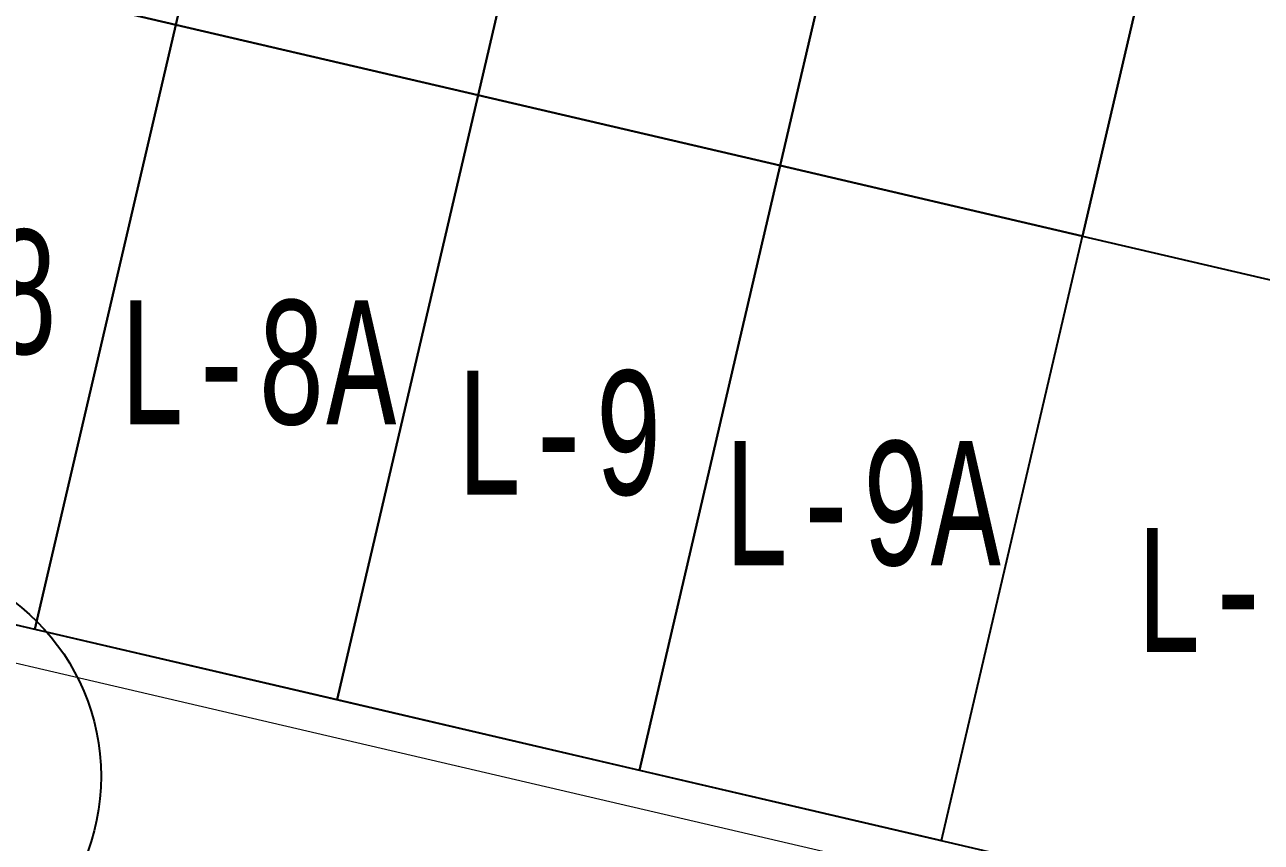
# Model space of a CAD drawing. Header units: millimetres. Extents: x 474016 to 477875, y 2288607 to 2292200.
# Drawn here: x 474153.86 to 474203.67, y 2289133.24 to 2289166.17 of the extents above; entities that cross this region are included whole.
import ezdxf
from ezdxf.enums import TextEntityAlignment as Align

# ---------------------------------------------------------------- set-up
doc = ezdxf.new("R2010")
doc.units = ezdxf.units.MM
doc.header["$LTSCALE"] = 50
doc.layers.add('BANQUETA', color=251, linetype='Continuous', lineweight=5)
doc.layers.add('LOTES', color=6, linetype='Continuous', lineweight=15)
doc.layers.add('CVL_LOTIF', color=1, linetype='Continuous')
doc.layers.add('MZ Y LT', color=7, linetype='Continuous', lineweight=13, true_color=0x0d2bf2)
doc.styles.add('MONOTXT4', font='MONOTXT4.shx', dxfattribs={"width": 0.55})

msp = doc.modelspace()

# ---------------------------------------------------------------- linework, layer by layer
at = {"color": 3}
msp.add_circle((474148.122, 2289135.898), 8.813, dxfattribs=at)
at = {"layer": 'BANQUETA'}
msp.add_lwpolyline([(474093.063, 2289154.547), (474214.801, 2289126.176, 0.414214), (474217.203, 2289127.67), (474228.324, 2289175.392, 0.414214), (474226.83, 2289177.793), (474105.093, 2289206.164)], format="xyb", dxfattribs=at)
at = {"layer": 'CVL_LOTIF'}
msp.add_line((474093.404, 2289156.008), (474215.142, 2289127.637), dxfattribs=at)
for points in [[(474165.621, 2289190.518), (474153.447, 2289193.355), (474147.773, 2289169.007), (474159.947, 2289166.17)], [(474177.795, 2289187.681), (474165.621, 2289190.518), (474159.947, 2289166.17), (474172.121, 2289163.333)], [(474189.969, 2289184.844), (474177.795, 2289187.681), (474172.121, 2289163.333), (474184.295, 2289160.496)], [(474202.142, 2289182.007), (474189.969, 2289184.844), (474184.295, 2289160.496), (474196.468, 2289157.659)], [(474226.49, 2289176.332), (474202.142, 2289182.007), (474196.468, 2289157.659), (474208.642, 2289154.822), (474220.816, 2289151.985)], [(474159.947, 2289166.17), (474147.773, 2289169.007), (474142.099, 2289144.66), (474154.273, 2289141.823)], [(474172.121, 2289163.333), (474159.947, 2289166.17), (474154.273, 2289141.823), (474166.447, 2289138.986)], [(474184.295, 2289160.496), (474172.121, 2289163.333), (474166.447, 2289138.986), (474178.621, 2289136.148)], [(474196.468, 2289157.659), (474184.295, 2289160.496), (474178.621, 2289136.148), (474190.794, 2289133.311)]]:
    msp.add_lwpolyline(points, close=True, dxfattribs=at)
at = {"layer": 'LOTES'}
for p, q in [((474172.121, 2289163.333), (474177.795, 2289187.681)), ((474184.295, 2289160.496), (474189.969, 2289184.844)), ((474196.468, 2289157.659), (474202.142, 2289182.007)), ((474154.273, 2289141.823), (474159.947, 2289166.17)), ((474166.447, 2289138.986), (474172.121, 2289163.333)), ((474178.621, 2289136.148), (474184.295, 2289160.496)), ((474190.794, 2289133.311), (474196.468, 2289157.659))]:
    msp.add_line(p, q, dxfattribs=at)

# ---------------------------------------------------------------- texts
at = {"layer": 'MZ Y LT', "lineweight": 13, "style": 'MONOTXT4', "width": 0.65}
for s, p in [('L-8', (474151.023, 2289155.415)), ('L-8A', (474163.197, 2289152.578)), ('L-9', (474175.371, 2289149.741)), ('L-9A', (474187.544, 2289146.904)), ('L-10', (474204.142, 2289143.408))]:
    msp.add_text(s, height=5, dxfattribs=at).set_placement(p, align=Align.MIDDLE)

doc.saveas('drawing.dxf')
